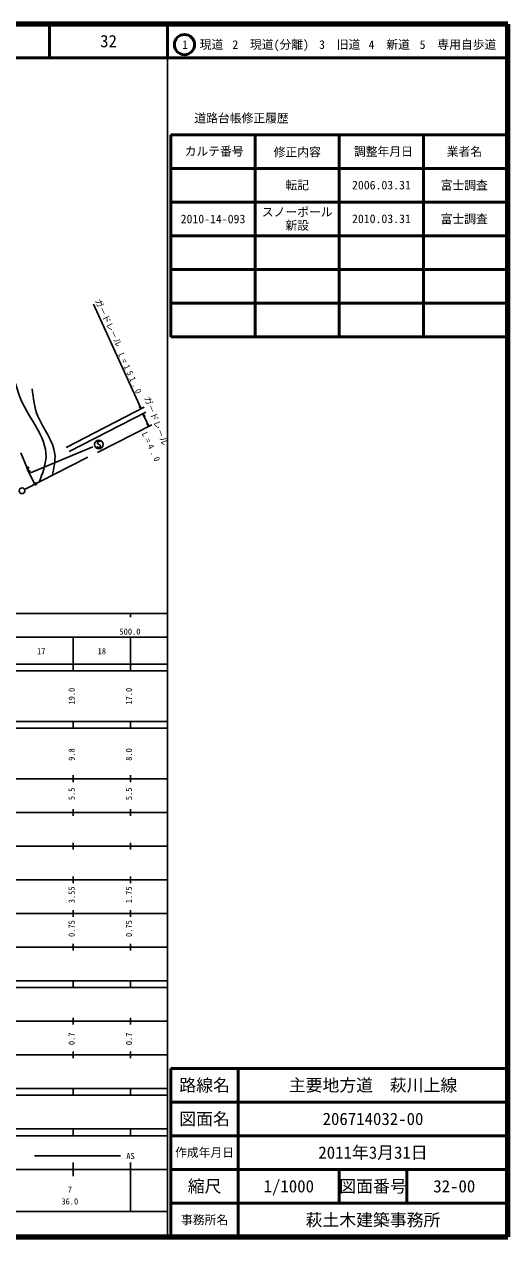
# Model space of a CAD drawing. Units: millimetres, scale not verified. Extents: x 40000 to 680000, y 20000 to 380000.
# Drawn here: x 536466 to 680000, y 20000 to 380000 of the extents above; entities that cross this region are included whole.
import ezdxf
from ezdxf.enums import TextEntityAlignment as Align

# ---------------------------------------------------------------- set-up
doc = ezdxf.new("R2010")
doc.units = ezdxf.units.MM
doc.header["$LTSCALE"] = 1000
for name, color, linetype, lineweight in [('M-BGD', 7, 'Continuous', 25), ('M-TTL', 2, 'Continuous', 140), ('M-TTL-BAND', 7, 'Continuous', 25), ('M-TTL-FRAM', 2, 'Continuous', 50), ('M-TTL-LINE', 7, 'Continuous', 50)]:
    doc.layers.add(name, color=color, linetype=linetype, lineweight=lineweight)
doc.layers.add('M-TTL-TXT', color=7, linetype='Continuous')
doc.styles.add('ＭＳ ゴシック', font='')
doc.styles.get('ＭＳ ゴシック').set_extended_font_data('MS Gothic')

msp = doc.modelspace()

# ---------------------------------------------------------------- linework, layer by layer
at = {"layer": 'M-BGD'}
for p, q in [((557033, 296865), (571221, 265828)), ((571221, 265828), (570550, 266621)), ((572109, 266288), (548923, 254292)), ((549763, 253161), (572555, 264805)), ((571664, 264350), (573438, 260656)), ((571664, 264350), (572349, 263570)), ((574328, 261111), (558173, 252857)), ((573438, 260656), (572753, 261436)), ((535453, 252774), (537284, 248197)), ((556842, 254501), (538330, 246837)), ((536559, 241873), (555382, 251420)), ((537284, 248197), (537469, 247732)), ((537486, 247503), (537722, 247062)), ((537722, 247062), (539656, 243444)), ((539656, 243444), (539891, 243003))]:
    msp.add_line(p, q, dxfattribs=at)
for points in [[(559019, 256012), (558919, 256112), (558719, 256162), (558519, 256162), (558219, 256012), (558169, 255712), (558269, 255462), (558969, 255062), (559069, 254812), (559019, 254512), (558769, 254362), (558419, 254362), (558119, 254512), (558019, 254662)], [(537486, 247503), (537449, 247573), (537434, 247622), (537432, 247689), (537440, 247739), (537461, 247784), (537500, 247839), (537539, 247871), (537565, 247885)], [(537813, 247547), (537776, 247532), (537713, 247528), (537655, 247537), (537590, 247565), (537544, 247601), (537499, 247658), (537469, 247732)]]:
    msp.add_lwpolyline(points, dxfattribs=at)
for centre, radius in [((558619, 255212), 1250), ((537516, 248290), 250), ((537516, 248290), 150), ((537516, 248290), 50), ((537943, 247180), 250), ((537943, 247180), 150), ((537943, 247180), 50), ((535801, 241488), 850), ((539876, 243562), 250), ((539876, 243562), 150), ((539876, 243562), 50)]:
    msp.add_circle(centre, radius, dxfattribs=at)
for points, knots in [([(505148, 291436), (505389, 291629), (505631, 291821), (505885, 291963), (507254, 292724), (508989, 291996), (510725, 291331), (518893, 288201), (527072, 286452), (531033, 280598), (533139, 277117), (533696, 272692), (535453, 268603), (537997, 262679), (543056, 257458), (542924, 251661), (542868, 249199), (541874, 246632), (540881, 244065)], [0, 0, 0, 0, 1, 1, 1, 2, 2, 2, 3, 3, 3, 4, 4, 4, 5, 5, 5, 6, 6, 6, 6]), ([(544743, 246024), (545256, 248189), (545770, 250354), (545554, 252398), (545141, 256323), (542040, 259800), (540504, 263657), (539473, 266244), (539147, 269002), (538820, 271759)], [0, 0, 0, 0, 1, 1, 1, 2, 2, 2, 3, 3, 3, 3])]:
    msp.add_open_spline(points, degree=3, knots=knots, dxfattribs=at)
at = {"layer": 'M-TTL'}
for p, q in [((680000, 380000), (40000, 380000)), ((680000, 20000), (680000, 380000)), ((40000, 20000), (680000, 20000))]:
    msp.add_line(p, q, dxfattribs=at)
at = {"layer": 'M-TTL-BAND'}
for p, q in [((579000, 20000), (579000, 370000)), ((40000, 205000), (579000, 205000)), ((568000, 205000), (568000, 204000)), ((68000, 198000), (579000, 198000)), ((551000, 188000), (551000, 198000)), ((568000, 188000), (568000, 198000)), ((40000, 190000), (579000, 190000)), ((40000, 188000), (579000, 188000)), ((40000, 173000), (579000, 173000)), ((551000, 171000), (551000, 173000)), ((568000, 171000), (568000, 173000)), ((40000, 171000), (579000, 171000)), ((40000, 156000), (579000, 156000)), ((551000, 155000), (551000, 157000)), ((568000, 155000), (568000, 157000)), ((46000, 146000), (579000, 146000)), ((551000, 145000), (551000, 147000)), ((568000, 145000), (568000, 147000)), ((551000, 135000), (551000, 137000)), ((568000, 135000), (568000, 137000)), ((52000, 136000), (579000, 136000)), ((46000, 126000), (579000, 126000)), ((551000, 125000), (551000, 127000)), ((568000, 125000), (568000, 127000)), ((52000, 116000), (579000, 116000)), ((551000, 115000), (551000, 117000)), ((568000, 115000), (568000, 117000)), ((46000, 106000), (579000, 106000)), ((551000, 105000), (551000, 107000)), ((568000, 105000), (568000, 107000)), ((40000, 96000), (579000, 96000)), ((40000, 94000), (579000, 94000)), ((551000, 94000), (551000, 96000)), ((568000, 94000), (568000, 96000)), ((49000, 84000), (579000, 84000)), ((551000, 83000), (551000, 85000)), ((568000, 83000), (568000, 85000)), ((40000, 74000), (579000, 74000)), ((551000, 73000), (551000, 75000)), ((568000, 73000), (568000, 75000)), ((40000, 64000), (579000, 64000)), ((40000, 62000), (579000, 62000)), ((551000, 62000), (551000, 64000)), ((568000, 62000), (568000, 64000)), ((40000, 52000), (579000, 52000)), ((551000, 50000), (551000, 52000)), ((568000, 50000), (568000, 52000)), ((40000, 50000), (579000, 50000)), ((539500, 44000), (565000, 44000)), ((40000, 40000), (579000, 40000)), ((551000, 38000), (551000, 42000)), ((568000, 27500), (568000, 42000)), ((68000, 27500), (579000, 27500))]:
    msp.add_line(p, q, dxfattribs=at)
at = {"layer": 'M-TTL-FRAM'}
for p, q in [((580000, 347197), (580000, 287197)), ((580000, 347197), (680000, 347197)), ((580000, 287197), (680000, 287197)), ((680000, 70000), (580000, 70000)), ((580000, 70000), (580000, 20000))]:
    msp.add_line(p, q, dxfattribs=at)
at = {"layer": 'M-TTL-LINE'}
for p, q in [((543997, 380000), (543997, 370000)), ((579000, 380000), (579000, 370000)), ((40000, 370000), (680000, 370000)), ((605000, 347197), (605000, 287197)), ((630000, 347197), (630000, 287197)), ((655000, 347197), (655000, 287197)), ((580000, 337197), (680000, 337197)), ((580000, 327197), (680000, 327197)), ((580000, 317197), (680000, 317197)), ((580000, 307197), (680000, 307197)), ((580000, 297197), (680000, 297197)), ((600000, 70000), (600000, 20000)), ((680000, 60000), (580000, 60000)), ((680000, 50000), (580000, 50000)), ((680000, 40000), (580000, 40000)), ((630000, 40000), (630000, 30000)), ((650000, 40000), (650000, 30000)), ((680000, 30000), (580000, 30000))]:
    msp.add_line(p, q, dxfattribs=at)
msp.add_circle((584031, 373958), 3000, dxfattribs=at)

# ---------------------------------------------------------------- texts
at = {"layer": 'M-BGD', "style": 'ＭＳ ゴシック'}
for rotation, p in [(295, (556884, 297705)), (290.7, (571491, 268935))]:
    msp.add_text('ガ－ドレ－ル', height=1833, rotation=rotation, dxfattribs=at).set_placement(p, align=Align.BOTTOM_LEFT)
at = {"layer": 'M-BGD', "char_height": 1833, "attachment_point": 7, "style": 'ＭＳ ゴシック'}
for s, insert, rotation in [('\\T1.6;\\W0.9;L=151.0', (564243, 281982), 294.8), ('\\T1.65;\\W0.9;L=4.0', (571268, 258454), 294.9)]:
    msp.add_mtext(s, dxfattribs=dict(at, insert=insert, rotation=rotation))
at = {"layer": 'M-TTL-BAND', "style": 'ＭＳ ゴシック'}
for s, p in [('500.0', (567844, 198195)), ('17', (541500, 192405)), ('18', (559500, 192405)), ('AS', (568000, 42500)), ('7', (550000, 32523)), ('36.0', (550000, 29033))]:
    msp.add_text(s, height=1833, dxfattribs=at).set_placement(p, align=Align.BOTTOM_CENTER)
for s, p in [('19.0', (552000, 180500)), ('17.0', (569000, 180500)), ('9.8', (552000, 163174)), ('8.0', (569000, 163174)), ('5.5', (552000, 151500)), ('5.5', (569000, 151500)), ('3.55', (552000, 121500)), ('1.75', (569000, 121500)), ('0.75', (552000, 111500)), ('0.75', (569000, 111500)), ('0.7', (552000, 78764)), ('0.7', (569000, 78764))]:
    msp.add_text(s, height=1833, rotation=90, dxfattribs=at).set_placement(p, align=Align.BOTTOM_CENTER)
at = {"layer": 'M-TTL-TXT', "style": 'ＭＳ ゴシック'}
for s, height, p in [('32', 3666, (561497, 375000)), ('1\u3000現道', 2566, (589448, 373958)), ('2\u3000現道(分離)', 2566, (609619, 373958)), ('3\u3000旧道', 2566, (630121, 373958)), ('4\u3000新道', 2566, (644824, 373958)), ('5\u3000専用自歩道', 2566, (665228, 373958)), ('道路台帳修正履歴', 2566, (600968, 352113)), ('カルテ番号', 2566, (592839, 342277)), ('修正内容', 2566, (617509, 342023)), ('調整年月日', 2566, (643089, 342197)), ('業者名', 2566, (667134, 342197)), ('転記', 2566, (617500, 332245)), ('2006.03.31', 2566, (642500, 332245)), ('富士調査', 2566, (667077, 332189)), ('スノーポール', 2566, (617500, 324245)), ('2010-14-093', 2566, (592500, 322189)), ('新設', 2566, (617500, 320245)), ('2010.03.31', 2566, (642500, 322245)), ('富士調査', 2566, (667077, 322189)), ('路線名', 3666, (590000, 65000)), ('路線名', 3666, (590000, 65000)), ('主要地方道\u3000萩川上線', 3666, (640000, 65000)), ('図面名', 3666, (590000, 55000)), ('図面名', 3666, (590000, 55000)), ('206714032-00', 3666, (640000, 55000)), ('2011年3月31日', 3666, (640000, 45000)), ('作成年月日', 2566, (590000, 45000)), ('作成年月日', 2566, (590000, 45000)), ('縮尺', 3666, (590000, 35000)), ('縮尺', 3666, (590000, 35000)), ('1/1000', 3666, (615000, 35000)), ('図面番号', 3666, (640000, 35000)), ('図面番号', 3666, (640000, 35000)), ('32-00', 3666, (664125, 35000)), ('事務所名', 2566, (590000, 25000)), ('事務所名', 2566, (590000, 25000)), ('萩土木建築事務所', 3666, (640000, 25000))]:
    msp.add_text(s, height=height, dxfattribs=at).set_placement(p, align=Align.MIDDLE_CENTER)

doc.saveas('drawing.dxf')
